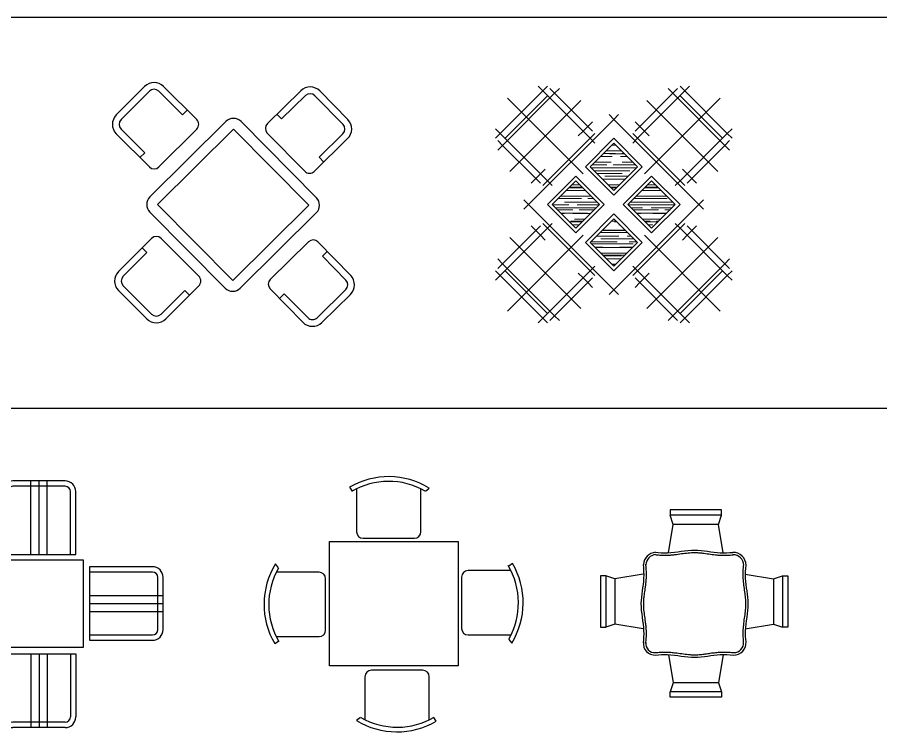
# Model space of a CAD drawing. Header units: inches. Extents: x 38074 to 101214, y 18833 to 57379.
# Drawn here: x 53819 to 60274, y 43935 to 49303 of the extents above; entities that cross this region are included whole.
import ezdxf

# ---------------------------------------------------------------- set-up
doc = ezdxf.new("R2010")
doc.units = ezdxf.units.IN
doc.set_wipeout_variables(frame=1)
doc.layers.add('www.cad-blocks.net', color=7, linetype='Continuous')

# ---------------------------------------------------------------- blocks, each defined once
blk = doc.blocks.new('A$C4A8F3027')
for p, q in [((513.2, 591.7), (123.2, 591.7)), ((258.2, 41.7), (258.2, 591.7)), ((318.2, 41.7), (318.2, 591.7)), ((378.2, 41.7), (378.2, 591.7)), ((513.2, 551.7), (123.2, 551.7)), ((43.2, 511.7), (43.2, 41.7)), ((83.2, 511.7), (83.2, 41.7)), ((553.2, 41.7), (553.2, 511.7)), ((593.2, 41.7), (593.2, 511.7)), ((650, 0), (0, 0)), ((0, 0), (0, -650)), ((43.2, 41.7), (593.2, 41.7)), ((650, -650), (650, 0)), ((-516.2, -49), (-46.2, -49)), ((-46.2, -49), (-46.2, -599)), ((1166.2, -49), (696.2, -49)), ((696.2, -49), (696.2, -599)), ((-596.2, -519), (-596.2, -129)), ((-556.2, -519), (-556.2, -129)), ((-516.2, -89), (-46.2, -89)), ((1166.2, -89), (696.2, -89)), ((1206.2, -519), (1206.2, -129)), ((1246.2, -519), (1246.2, -129)), ((-46.2, -264), (-596.2, -264)), ((696.2, -264), (1246.2, -264)), ((-46.2, -324), (-596.2, -324)), ((-46.2, -384), (-596.2, -384)), ((696.2, -324), (1246.2, -324)), ((696.2, -384), (1246.2, -384)), ((-46.2, -559), (-516.2, -559)), ((696.2, -559), (1166.2, -559)), ((-46.2, -599), (-516.2, -599)), ((696.2, -599), (1166.2, -599)), ((0, -650), (650, -650)), ((43.2, -1170.7), (43.2, -700.7)), ((43.2, -700.7), (593.2, -700.7)), ((83.2, -1170.7), (83.2, -700.7)), ((258.2, -700.7), (258.2, -1250.7)), ((318.2, -700.7), (318.2, -1250.7)), ((378.2, -700.7), (378.2, -1250.7)), ((553.2, -700.7), (553.2, -1170.7)), ((593.2, -700.7), (593.2, -1170.7)), ((513.2, -1210.7), (123.2, -1210.7)), ((513.2, -1250.7), (123.2, -1250.7))]:
    blk.add_line(p, q)
for centre, radius, start, end in [((123.2, 511.7), 80, 90, 180), ((513.2, 511.7), 80, 0, 90), ((123.2, 511.7), 40, 90, 180), ((513.2, 511.7), 40, 0, 90), ((-516.2, -129), 80, 90, 180), ((1166.2, -129), 80, 0, 90), ((-516.2, -129), 40, 90, 180), ((1166.2, -129), 40, 0, 90), ((-516.2, -519), 80, 180, 270), ((-516.2, -519), 40, 180, 270), ((1166.2, -519), 80, 270, 0), ((1166.2, -519), 40, 270, 0), ((123.2, -1170.7), 80, 180, 270), ((123.2, -1170.7), 40, 180, 270), ((513.2, -1170.7), 80, 270, 0), ((513.2, -1170.7), 40, 270, 0)]:
    blk.add_arc(centre, radius, start, end)
blk = doc.blocks.new('A$C3E2236F0')
at = {"linetype": 'ByBlock'}
for p, q in [((0.6392, 1.8273), (0.6578, 1.7994)), ((0.6921, 1.816), (0.6921, 1.4948)), ((1.1722, 1.4948), (1.1722, 1.816)), ((1.2065, 1.7994), (1.2346, 1.8217)), ((0.4887, 0.4941), (0.4887, 1.4222)), ((0.4887, 1.4222), (1.4523, 1.4222)), ((0.7401, 1.4468), (1.1242, 1.4468)), ((1.4523, 1.4222), (1.4523, 0.4941)), ((0.1075, 1.2265), (0.0853, 1.2546)), ((1.8573, 1.2577), (1.8294, 1.2391)), ((0.4121, 1.1922), (0.0909, 1.1922)), ((1.846, 1.2048), (1.5248, 1.2048)), ((0.4601, 0.7601), (0.4601, 1.1442)), ((1.4768, 1.1568), (1.4768, 0.7727)), ((0.0909, 0.7121), (0.4121, 0.7121)), ((1.5248, 0.7247), (1.846, 0.7247)), ((0.0796, 0.6592), (0.1075, 0.6778)), ((1.8294, 0.6904), (1.8517, 0.6623)), ((1.4523, 0.4941), (0.4887, 0.4941)), ((1.1868, 0.4601), (0.8027, 0.4601)), ((0.7547, 0.4121), (0.7547, 0.0909)), ((1.2348, 0.0909), (1.2348, 0.4121)), ((0.7204, 0.1075), (0.6923, 0.0853)), ((1.2877, 0.0796), (1.2691, 0.1075))]:
    blk.add_line(p, q, dxfattribs=at)
for centre, radius, start, end in [((0.9321, 1.328), 0.5789, 58.50539, 120.40187), ((0.9321, 1.328), 0.5438, 60.08166, 120.6821), ((0.7401, 1.4948), 0.048, 180, 270), ((1.1242, 1.4948), 0.048, 270, 0), ((0.5789, 0.9521), 0.5789, 148.50539, 210.40187), ((1.358, 0.9648), 0.5438, 330.08166, 30.6821), ((1.358, 0.9648), 0.5789, 328.50539, 30.40187), ((0.5789, 0.9521), 0.5438, 150.08166, 210.6821), ((0.4121, 1.1442), 0.048, 0, 90), ((1.5248, 1.1568), 0.048, 90, 180), ((0.4121, 0.7601), 0.048, 270, 0), ((1.5248, 0.7727), 0.048, 180, 270), ((0.8027, 0.4121), 0.048, 90, 180), ((1.1868, 0.4121), 0.048, 0, 90), ((0.9948, 0.5789), 0.5789, 238.50539, 300.40187), ((0.9948, 0.5789), 0.5438, 240.08166, 300.6821)]:
    blk.add_arc(centre, radius, start, end, dxfattribs=at)
blk = doc.blocks.new('A$C47227FD2')
for p, q in [((0.9059, 1.3999), (0.5213, 1.3999)), ((0.5213, 1.3999), (0.522, 1.3598)), ((0.9059, 1.3598), (0.522, 1.3598)), ((0.544, 1.292), (0.522, 1.3598)), ((0.8839, 1.292), (0.9059, 1.3598)), ((0.9059, 1.3598), (0.9059, 1.3999)), ((0.5091, 1.0805), (0.544, 1.292)), ((0.8839, 1.292), (0.544, 1.292)), ((0.9188, 1.0805), (0.8839, 1.292)), ((0, 0.9075), (0, 0.523)), ((0.0402, 0.9075), (0, 0.9075)), ((0.0402, 0.9075), (0.0402, 0.5237)), ((0.1079, 0.8856), (0.0402, 0.9075)), ((0.3194, 0.9205), (0.1079, 0.8856)), ((1.0821, 0.9205), (1.2936, 0.8856)), ((1.2936, 0.8856), (1.3613, 0.9075)), ((1.3613, 0.9075), (1.3613, 0.5237)), ((1.3613, 0.9075), (1.4015, 0.9075)), ((1.4015, 0.9075), (1.4015, 0.523)), ((0.1079, 0.8856), (0.1079, 0.5456)), ((1.2936, 0.8856), (1.2936, 0.5456)), ((0, 0.523), (0.0402, 0.5237)), ((0.1079, 0.5456), (0.0402, 0.5237)), ((0.3194, 0.5107), (0.1079, 0.5456)), ((1.0821, 0.5107), (1.2936, 0.5456)), ((1.2936, 0.5456), (1.3613, 0.5237)), ((1.4015, 0.523), (1.3613, 0.5237)), ((0.5091, 0.3194), (0.544, 0.1079)), ((0.9188, 0.3194), (0.8839, 0.1079)), ((0.544, 0.1079), (0.522, 0.0402)), ((0.8839, 0.1079), (0.544, 0.1079)), ((0.8839, 0.1079), (0.9059, 0.0402)), ((0.5213, 0), (0.522, 0.0402)), ((0.9059, 0.0402), (0.522, 0.0402)), ((0.9059, 0.0402), (0.9059, 0)), ((0.9059, 0), (0.5213, 0))]:
    blk.add_line(p, q)
at = {"linetype": 'ByBlock'}
for centre, radius, start, end in [((0.4214, 0.9847), 0.0999, 96.05125, 175.57177), ((0.4214, 0.9847), 0.0819, 96.05125, 175.57177), ((0.9922, 0.986), 0.0969, 1.12252, 90.87183), ((0.9922, 0.986), 0.0789, 1.12252, 90.87183), ((0.4069, 0.4011), 0.0853, 172.18763, 273.67805), ((0.4069, 0.4011), 0.0673, 172.18763, 273.67805), ((0.9981, 0.4069), 0.0908, 268.90945, 4.13588), ((0.9981, 0.4069), 0.0728, 268.90945, 4.13588)]:
    blk.add_arc(centre, radius, start, end, dxfattribs=at)
for points, knots in [([(0.4108, 1.0841), (0.439, 1.0805), (0.5383, 1.0743), (0.7013, 1.1167), (0.864, 1.0751), (0.9591, 1.0796), (0.9907, 1.0828)], [102.396161, 102.396161, 102.396161, 102.396161, 197.399031, 401.995669, 593.282304, 688.569078, 688.569078, 688.569078, 688.569078]), ([(0.4085, 1.0663), (0.4196, 1.0648), (0.4312, 1.0636), (0.4508, 1.0623), (0.4587, 1.0619), (0.473, 1.0614), (0.4794, 1.0614), (0.4913, 1.0614), (0.4968, 1.0616), (0.5114, 1.0621), (0.5205, 1.0627), (0.5386, 1.0643), (0.5475, 1.0653), (0.5735, 1.0685), (0.5904, 1.0709), (0.6239, 1.0756), (0.6404, 1.0777), (0.6731, 1.0809), (0.6893, 1.0819), (0.7146, 1.0817), (0.7241, 1.0813), (0.743, 1.0799), (0.7526, 1.079), (0.7782, 1.076), (0.7943, 1.0736), (0.8269, 1.0689), (0.8434, 1.0666), (0.8662, 1.0641), (0.8723, 1.0634), (0.8833, 1.0625), (0.888, 1.0622), (0.8961, 1.0617), (0.8993, 1.0616), (0.9058, 1.0613), (0.909, 1.0612), (0.9187, 1.061), (0.9252, 1.061), (0.9445, 1.0613), (0.9574, 1.062), (0.9777, 1.0635), (0.9851, 1.0642), (0.9925, 1.0649)], [102.396161, 102.396161, 102.396161, 102.396161, 138.687248, 138.687248, 162.186781, 162.186781, 181.032986, 181.032986, 196.993648, 196.993648, 223.46951, 223.46951, 249.945373, 249.945373, 300.54595, 300.54595, 351.146526, 351.146526, 401.747103, 401.747103, 431.367493, 431.367493, 460.987883, 460.987883, 510.117035, 510.117035, 559.246187, 559.246187, 577.390109, 577.390109, 591.256419, 591.256419, 600.678182, 600.678182, 610.099945, 610.099945, 628.943472, 628.943472, 666.630525, 666.630525, 688.569078, 688.569078, 688.569078, 688.569078]), ([(0.3219, 0.4074), (0.3251, 0.437), (0.3306, 0.5344), (0.2887, 0.6954), (0.331, 0.8607), (0.3255, 0.9583), (0.3217, 0.9925)], [108.189456, 108.189456, 108.189456, 108.189456, 197.399031, 401.995669, 593.282304, 696.226125, 696.226125, 696.226125, 696.226125]), ([(0.3398, 0.4054), (0.3412, 0.4178), (0.3423, 0.4302), (0.3434, 0.4503), (0.3437, 0.458), (0.344, 0.4716), (0.344, 0.4775), (0.3439, 0.4872), (0.3438, 0.491), (0.3436, 0.4978), (0.3434, 0.5008), (0.3431, 0.5069), (0.3429, 0.5099), (0.3423, 0.5189), (0.3418, 0.525), (0.34, 0.5429), (0.3385, 0.5548), (0.3347, 0.5836), (0.3322, 0.6004), (0.3278, 0.6336), (0.3259, 0.65), (0.3244, 0.6718), (0.3241, 0.6772), (0.3237, 0.688), (0.3236, 0.6933), (0.3236, 0.7013), (0.3237, 0.704), (0.3238, 0.7095), (0.3239, 0.7122), (0.3243, 0.7205), (0.3246, 0.726), (0.326, 0.7427), (0.3272, 0.7539), (0.3306, 0.7812), (0.3331, 0.7974), (0.3377, 0.8302), (0.34, 0.8467), (0.3422, 0.8698), (0.3428, 0.8762), (0.3435, 0.8866), (0.3437, 0.8906), (0.344, 0.8984), (0.3441, 0.9024), (0.3444, 0.9142), (0.3443, 0.9221), (0.3438, 0.9456), (0.3428, 0.9612), (0.3409, 0.9827), (0.3403, 0.9886), (0.3396, 0.9945)], [108.189456, 108.189456, 108.189456, 108.189456, 144.726364, 144.726364, 167.067883, 167.067883, 184.433106, 184.433106, 195.311575, 195.311575, 204.128794, 204.128794, 212.946014, 212.946014, 230.580453, 230.580453, 265.849332, 265.849332, 316.446438, 316.446438, 367.043544, 367.043544, 384.166906, 384.166906, 400.803722, 400.803722, 409.460759, 409.460759, 418.117796, 418.117796, 435.43187, 435.43187, 470.060018, 470.060018, 519.192241, 519.192241, 568.324463, 568.324463, 587.091198, 587.091198, 598.560056, 598.560056, 610.028915, 610.028915, 632.966631, 632.966631, 678.842064, 678.842064, 696.226125, 696.226125, 696.226125, 696.226125]), ([(1.0708, 0.4116), (1.0695, 0.4239), (1.0686, 0.4361), (1.0676, 0.456), (1.0673, 0.4637), (1.0672, 0.4775), (1.0672, 0.4837), (1.0675, 0.4941), (1.0677, 0.4983), (1.0681, 0.5066), (1.0684, 0.5108), (1.0693, 0.5232), (1.0701, 0.5315), (1.0729, 0.5568), (1.0752, 0.5738), (1.0799, 0.6074), (1.0823, 0.624), (1.0859, 0.6569), (1.0872, 0.6731), (1.0876, 0.6926), (1.0876, 0.696), (1.0876, 0.7062), (1.0874, 0.713), (1.0866, 0.7268), (1.086, 0.7337), (1.0839, 0.7564), (1.0818, 0.7724), (1.0772, 0.8047), (1.0747, 0.8211), (1.0705, 0.8541), (1.0687, 0.8708), (1.0675, 0.8914), (1.0673, 0.8952), (1.0671, 0.9027), (1.067, 0.9065), (1.0669, 0.9178), (1.0669, 0.9253), (1.0676, 0.9478), (1.0685, 0.9628), (1.0703, 0.9817), (1.0707, 0.9857), (1.0711, 0.9898)], [114.287511, 114.287511, 114.287511, 114.287511, 150.337599, 150.337599, 172.609143, 172.609143, 190.64485, 190.64485, 202.77754, 202.77754, 214.91023, 214.91023, 239.175611, 239.175611, 289.77342, 289.77342, 340.371229, 340.371229, 390.969038, 390.969038, 401.728724, 401.728724, 423.248097, 423.248097, 444.767469, 444.767469, 493.821415, 493.821415, 542.875361, 542.875361, 591.929308, 591.929308, 602.897154, 602.897154, 613.865, 613.865, 635.800692, 635.800692, 679.672077, 679.672077, 691.62848, 691.62848, 691.62848, 691.62848]), ([(1.0887, 0.4135), (1.0859, 0.441), (1.0812, 0.5364), (1.1226, 0.6954), (1.0807, 0.8592), (1.0855, 0.9552), (1.089, 0.9879)], [114.287511, 114.287511, 114.287511, 114.287511, 197.399031, 401.995669, 593.282304, 691.62848, 691.62848, 691.62848, 691.62848]), ([(0.4105, 0.3339), (0.4228, 0.3352), (0.4352, 0.3363), (0.4553, 0.3375), (0.4629, 0.3379), (0.4765, 0.3382), (0.4825, 0.3382), (0.4923, 0.3381), (0.4962, 0.338), (0.5031, 0.3378), (0.506, 0.3376), (0.5119, 0.3373), (0.5149, 0.3371), (0.5237, 0.3365), (0.5295, 0.336), (0.5471, 0.3343), (0.5587, 0.3329), (0.5871, 0.3292), (0.6039, 0.3267), (0.6372, 0.3223), (0.6536, 0.3203), (0.6754, 0.3187), (0.6809, 0.3184), (0.6912, 0.3179), (0.6961, 0.3178), (0.704, 0.3178), (0.707, 0.3178), (0.7131, 0.3179), (0.7161, 0.318), (0.7252, 0.3183), (0.7313, 0.3187), (0.7496, 0.3202), (0.762, 0.3216), (0.7869, 0.3248), (0.7994, 0.3266), (0.8248, 0.3303), (0.8375, 0.3321), (0.8633, 0.3352), (0.8763, 0.3366), (0.8932, 0.3377), (0.8971, 0.3379), (0.9048, 0.3382), (0.9086, 0.3383), (0.9201, 0.3385), (0.9278, 0.3385), (0.9507, 0.338), (0.966, 0.3371), (0.9869, 0.3352), (0.9926, 0.3346), (0.9983, 0.334)], [107.363095, 107.363095, 107.363095, 107.363095, 143.849074, 143.849074, 166.214758, 166.214758, 183.572456, 183.572456, 194.865491, 194.865491, 203.447043, 203.447043, 212.028595, 212.028595, 229.191699, 229.191699, 263.517908, 263.517908, 314.116014, 314.116014, 364.71412, 364.71412, 381.835122, 381.835122, 397.238705, 397.238705, 406.772905, 406.772905, 416.307104, 416.307104, 435.375502, 435.375502, 473.512299, 473.512299, 511.649095, 511.649095, 549.785892, 549.785892, 587.922689, 587.922689, 599.106691, 599.106691, 610.290694, 610.290694, 632.658699, 632.658699, 677.39471, 677.39471, 694.26691, 694.26691, 694.26691, 694.26691]), ([(0.4124, 0.316), (0.4423, 0.3193), (0.54, 0.3248), (0.7013, 0.2828), (0.8659, 0.325), (0.9628, 0.3198), (0.9964, 0.3161)], [107.363095, 107.363095, 107.363095, 107.363095, 197.399031, 401.995669, 593.282304, 694.26691, 694.26691, 694.26691, 694.26691])]:
    blk.add_open_spline(points, degree=3, knots=knots, dxfattribs=at)
blk = doc.blocks.new('A$C14754BF6')
for p, q in [((0.0258, 1.5763), (0.2378, 1.7886)), ((0.0612, 1.541), (0.2732, 1.7533)), ((0.5208, 1.5767), (0.3439, 1.7533)), ((0.6269, 1.5414), (0.3792, 1.7887)), ((1.1555, 1.5114), (1.4054, 1.7564)), ((1.7568, 1.5407), (1.5468, 1.7549)), ((1.2619, 1.5457), (1.4404, 1.7207)), ((1.7211, 1.5057), (1.5111, 1.7199)), ((0.5208, 1.5767), (0.5561, 1.6121)), ((1.2619, 1.5457), (1.2269, 1.5814)), ((0.8454, 1.5266), (0.2771, 0.9635)), ((0.9585, 1.526), (1.5216, 0.9577)), ((0.2736, 1.1876), (0.026, 1.4349)), ((0.2382, 1.2936), (0.0613, 1.4703)), ((0.9017, 1.4697), (0.3334, 0.9067)), ((0.3444, 1.1876), (0.627, 1.4707)), ((0.9017, 1.4697), (1.4647, 0.9014)), ((1.4347, 1.155), (1.1547, 1.4407)), ((1.5418, 1.26), (1.7204, 1.435)), ((1.5054, 1.1543), (1.7554, 1.3993)), ((0.2029, 1.2582), (0.2382, 1.2936)), ((1.5768, 1.2243), (1.5418, 1.26)), ((0.3334, 0.9067), (0.8964, 0.3384)), ((0.2766, 0.8504), (0.8396, 0.2821)), ((1.4647, 0.9014), (0.8964, 0.3384)), ((1.521, 0.8446), (0.9527, 0.2815)), ((0.2893, 0.6533), (0.0421, 0.4056)), ((0.6431, 0.3708), (0.3601, 0.6534)), ((0.2541, 0.5472), (0.2187, 0.5826)), ((1.1767, 0.3475), (1.4623, 0.6275)), ((1.533, 0.6268), (1.778, 0.3768)), ((0.2541, 0.5472), (0.0774, 0.3703)), ((1.5673, 0.5204), (1.603, 0.5554)), ((1.5673, 0.5204), (1.7423, 0.3418)), ((0.2545, 0.0523), (0.0422, 0.2642)), ((0.2898, 0.0876), (0.0775, 0.2996)), ((0.5371, 0.2646), (0.3605, 0.0877)), ((0.6432, 0.3), (0.3959, 0.0524)), ((0.5725, 0.2293), (0.5371, 0.2646)), ((1.1759, 0.2768), (1.4209, 0.0269)), ((1.5273, 0.0611), (1.7416, 0.2711)), ((1.2459, 0.2054), (1.2816, 0.2404)), ((1.2816, 0.2404), (1.4566, 0.0619)), ((1.5623, 0.0254), (1.7766, 0.2354))]:
    blk.add_line(p, q)
for centre, radius, start, end in [((0.3086, 1.7179), 0.1, 45.0454, 135.0454), ((0.3086, 1.7179), 0.05, 45.0454, 135.0454), ((1.4754, 1.6849), 0.1, 44.42077, 134.42077), ((1.4754, 1.6849), 0.05, 44.42077, 134.42077), ((0.0966, 1.5056), 0.1, 135.0454, 225.0454), ((0.9017, 1.4697), 0.08, 44.73309, 134.73309), ((0.0966, 1.5056), 0.05, 135.0454, 225.0454), ((0.5916, 1.506), 0.05, 315.0454, 45.0454), ((1.1905, 1.4757), 0.05, 134.42077, 224.42077), ((1.6854, 1.4707), 0.05, 314.42077, 44.42077), ((1.6854, 1.4707), 0.1, 314.42077, 44.42077), ((0.309, 1.223), 0.05, 225.0454, 315.0454), ((1.4704, 1.19), 0.05, 224.42077, 314.42077), ((0.3334, 0.9067), 0.08, 134.73309, 224.73309), ((1.4647, 0.9014), 0.08, 314.73309, 44.73309), ((0.3247, 0.618), 0.05, 45.0454, 135.0454), ((1.4973, 0.5918), 0.05, 44.42077, 134.42077), ((0.1128, 0.335), 0.1, 135.0454, 225.0454), ((0.1128, 0.335), 0.05, 135.0454, 225.0454), ((0.6078, 0.3354), 0.05, 315.0454, 45.0454), ((1.2117, 0.3118), 0.05, 134.42077, 224.42077), ((1.7066, 0.3068), 0.05, 314.42077, 44.42077), ((1.7066, 0.3068), 0.1, 314.42077, 44.42077), ((0.8964, 0.3384), 0.08, 224.73309, 314.73309), ((0.3251, 0.123), 0.05, 225.0454, 315.0454), ((0.3251, 0.123), 0.1, 225.0454, 315.0454), ((1.4923, 0.0968), 0.1, 224.42077, 314.42077), ((1.4923, 0.0968), 0.05, 224.42077, 314.42077)]:
    blk.add_arc(centre, radius, start, end)
blk = doc.blocks.new('A$C74C800F0')
at = {"lineweight": 0}
blk.add_wipeout([(0.8839, 0.2475), (0.2475, 0.8839), (0.8839, 1.5203), (1.5203, 0.8839)], dxfattribs=at)
h = blk.add_hatch(dxfattribs=at)
h.set_pattern_fill('AR-RROOF', color=256, scale=0.0025, angle=45, style=0)
h.set_pattern_definition([(2e-14, (-7.08294, 3.133944), (0.1397, -0.0635), [0.9525, -0.127, 0.3175, -0.0635]), (2e-14, (-6.99848, 3.10219), (-0.0635, -0.084455), [0.1905, -0.020955, 0.381, -0.047625]), (2e-14, (-7.05119, 3.07997), (0.3302, -0.042545), [0.508, -0.0889, 0.254, -0.0635])])
h.paths.add_polyline_path([(1.0607, 0.601), (0.8839, 0.7778), (0.7071, 0.601), (0.8839, 0.4243)])
h.paths.add_polyline_path([(1.1667, 1.0607), (0.9899, 0.8839), (1.1667, 0.7071), (1.3435, 0.8839)])
h.paths.add_polyline_path([(0.601, 1.0607), (0.4243, 0.8839), (0.601, 0.7071), (0.7778, 0.8839)])
h.paths.add_polyline_path([(0.8839, 0.9899), (1.0607, 1.1667), (0.8839, 1.3435), (0.7071, 1.1667)])
for p, q in [((0.8839, 1.5203), (0.8485, 1.5556)), ((0.9192, 1.5556), (0.8839, 1.5203)), ((0.8839, 1.3789), (0.6718, 1.1667)), ((0.8839, 1.3789), (1.096, 1.1667)), ((0.6718, 1.1667), (0.8839, 0.9546)), ((0.8839, 0.9546), (1.096, 1.1667)), ((0.601, 1.096), (0.3889, 0.8839)), ((0.601, 1.096), (0.8132, 0.8839)), ((0.9546, 0.8839), (1.1667, 1.096)), ((1.1667, 1.096), (1.3789, 0.8839)), ((0.2475, 0.8839), (0.2121, 0.9192)), ((1.5556, 0.9192), (1.5203, 0.8839)), ((0.2121, 0.8485), (0.2475, 0.8839)), ((0.601, 0.6718), (0.3889, 0.8839)), ((0.601, 0.6718), (0.8132, 0.8839)), ((0.9546, 0.8839), (1.1667, 0.6718)), ((1.1667, 0.6718), (1.3789, 0.8839)), ((1.5203, 0.8839), (1.5556, 0.8485)), ((0.6718, 0.601), (0.8839, 0.8132)), ((0.8839, 0.8132), (1.096, 0.601)), ((0.8839, 0.3889), (0.6718, 0.601)), ((0.8839, 0.3889), (1.096, 0.601)), ((0.8485, 0.2121), (0.8839, 0.2475)), ((0.8839, 0.2475), (0.9192, 0.2121))]:
    blk.add_line(p, q, dxfattribs=at)
for p, q in [((0.2475, 0.8839), (0.8839, 1.5203)), ((0.8839, 1.5203), (1.5203, 0.8839)), ((0.8839, 0.2475), (0.2475, 0.8839)), ((1.5203, 0.8839), (0.8839, 0.2475))]:
    blk.add_line(p, q)
for points in [[(0.8839, 0.9899), (1.0607, 1.1667), (0.8839, 1.3435), (0.7071, 1.1667)], [(0.601, 0.7071), (0.7778, 0.8839), (0.601, 1.0607), (0.4243, 0.8839)], [(1.1667, 0.7071), (1.3435, 0.8839), (1.1667, 1.0607), (0.9899, 0.8839)], [(0.8839, 0.4243), (1.0607, 0.601), (0.8839, 0.7778), (0.7071, 0.601)]]:
    blk.add_lwpolyline(points, close=True, dxfattribs=at)
for points in [[(0.053, 1.3258), (0.0884, 1.3612), (0.0354, 1.4142), (0.3536, 1.7324), (0.4066, 1.6794), (0.4419, 1.7147), (0.6894, 1.4672), (0.6541, 1.4319), (0.7071, 1.3789), (0.3889, 1.0607), (0.3359, 1.1137), (0.3005, 1.0783)], [(1.3258, 1.7147), (1.3612, 1.6794), (1.4142, 1.7324), (1.7324, 1.4142), (1.6794, 1.3612), (1.7147, 1.3258), (1.4672, 1.0783), (1.4319, 1.1137), (1.3789, 1.0607), (1.0607, 1.3789), (1.1137, 1.4319), (1.0783, 1.4672)], [(0.053, 0.4419), (0.0884, 0.4066), (0.0354, 0.3536), (0.3536, 0.0354), (0.4066, 0.0884), (0.4419, 0.053), (0.6894, 0.3005), (0.6541, 0.3359), (0.7071, 0.3889), (0.3889, 0.7071), (0.3359, 0.6541), (0.3005, 0.6894)], [(1.3258, 0.053), (1.3612, 0.0884), (1.4142, 0.0354), (1.7324, 0.3536), (1.6794, 0.4066), (1.7147, 0.4419), (1.4672, 0.6894), (1.4319, 0.6541), (1.3789, 0.7071), (1.0607, 0.3889), (1.1137, 0.3359), (1.0783, 0.3005)]]:
    blk.add_wipeout(points, dxfattribs=at)
for p, q in [((0.3182, 1.7678), (0.3536, 1.7324)), ((0.3536, 1.7324), (0.3889, 1.7678)), ((0.4066, 1.7501), (0.4419, 1.7147)), ((0.4419, 1.7147), (0.4773, 1.7501)), ((1.3258, 1.7147), (1.2905, 1.7501)), ((1.3612, 1.7501), (1.3258, 1.7147)), ((1.4142, 1.7324), (1.3789, 1.7678)), ((1.4496, 1.7678), (1.4142, 1.7324)), ((0.0884, 1.6794), (0.6541, 1.1137)), ((1.6794, 1.6794), (1.1137, 1.1137)), ((0.6364, 1.6617), (0.1061, 1.1314)), ((1.6617, 1.1314), (1.1314, 1.6617)), ((0.6894, 1.4672), (0.7248, 1.5026)), ((1.0783, 1.4672), (1.043, 1.5026)), ((0, 1.4496), (0.0354, 1.4142)), ((0.6187, 1.3965), (0.6541, 1.4319)), ((0.7248, 1.4319), (0.6894, 1.4672)), ((1.043, 1.4319), (1.0783, 1.4672)), ((1.149, 1.3965), (1.1137, 1.4319)), ((1.7678, 1.4496), (1.7324, 1.4142)), ((0.0354, 1.4142), (0, 1.3789)), ((0.0177, 1.3612), (0.053, 1.3258)), ((0.7071, 1.3789), (0.7425, 1.4142)), ((0.7425, 1.3435), (0.7071, 1.3789)), ((1.0607, 1.3789), (1.0253, 1.4142)), ((1.0253, 1.3435), (1.0607, 1.3789)), ((1.7501, 1.3612), (1.7147, 1.3258)), ((1.7324, 1.4142), (1.7678, 1.3789)), ((0.053, 1.3258), (0.0177, 1.2905)), ((1.7147, 1.3258), (1.7501, 1.2905)), ((0.3712, 1.149), (0.3359, 1.1137)), ((1.3965, 1.149), (1.4319, 1.1137)), ((0.3005, 1.0783), (0.2652, 1.043)), ((0.3359, 1.043), (0.3005, 1.0783)), ((0.3889, 1.0607), (0.3536, 1.0253)), ((0.4243, 1.0253), (0.3889, 1.0607)), ((1.3435, 1.0253), (1.3789, 1.0607)), ((1.3789, 1.0607), (1.4142, 1.0253)), ((1.4319, 1.043), (1.4672, 1.0783)), ((1.4672, 1.0783), (1.5026, 1.043)), ((0.3005, 0.6894), (0.2652, 0.7248)), ((0.3359, 0.7248), (0.3005, 0.6894)), ((0.3889, 0.7071), (0.3536, 0.7425)), ((0.4243, 0.7425), (0.3889, 0.7071)), ((1.3435, 0.7425), (1.3789, 0.7071)), ((1.3789, 0.7071), (1.4142, 0.7425)), ((1.4319, 0.7248), (1.4672, 0.6894)), ((1.4672, 0.6894), (1.5026, 0.7248)), ((0.0884, 0.0884), (0.6541, 0.6541)), ((0.3712, 0.6187), (0.3359, 0.6541)), ((1.6794, 0.0884), (1.1137, 0.6541)), ((1.3965, 0.6187), (1.4319, 0.6541)), ((0.6364, 0.1061), (0.1061, 0.6364)), ((1.6617, 0.6364), (1.1314, 0.1061)), ((0.053, 0.4419), (0.0177, 0.4773)), ((1.7147, 0.4419), (1.7501, 0.4773)), ((0.0354, 0.3536), (0, 0.3889)), ((0.0177, 0.4066), (0.053, 0.4419)), ((0.7425, 0.4243), (0.7071, 0.3889)), ((0.7071, 0.3889), (0.7425, 0.3536)), ((1.0253, 0.4243), (1.0607, 0.3889)), ((1.0607, 0.3889), (1.0253, 0.3536)), ((1.7501, 0.4066), (1.7147, 0.4419)), ((1.7324, 0.3536), (1.7678, 0.3889)), ((0, 0.3182), (0.0354, 0.3536)), ((0.6187, 0.3712), (0.6541, 0.3359)), ((0.7248, 0.3359), (0.6894, 0.3005)), ((1.043, 0.3359), (1.0783, 0.3005)), ((1.149, 0.3712), (1.1137, 0.3359)), ((1.7678, 0.3182), (1.7324, 0.3536)), ((0.6894, 0.3005), (0.7248, 0.2652)), ((1.0783, 0.3005), (1.043, 0.2652)), ((0.3182, 0), (0.3536, 0.0354)), ((0.3536, 0.0354), (0.3889, 0)), ((0.4066, 0.0177), (0.4419, 0.053)), ((0.4419, 0.053), (0.4773, 0.0177)), ((1.3258, 0.053), (1.2905, 0.0177)), ((1.3612, 0.0177), (1.3258, 0.053)), ((1.4142, 0.0354), (1.3789, 0)), ((1.4496, 0), (1.4142, 0.0354))]:
    blk.add_line(p, q, dxfattribs=at)
for p, q in [((0.3536, 1.7324), (0.0354, 1.4142)), ((0.4419, 1.7147), (0.053, 1.3258)), ((0.3889, 1.6971), (0.0707, 1.3789)), ((0.7071, 1.3789), (0.3536, 1.7324)), ((0.4419, 1.7147), (0.6894, 1.4672)), ((1.4142, 1.7324), (1.0607, 1.3789)), ((1.3258, 1.7147), (1.0783, 1.4672)), ((1.7147, 1.3258), (1.3258, 1.7147)), ((1.6971, 1.3789), (1.3789, 1.6971)), ((1.7324, 1.4142), (1.4142, 1.7324)), ((0.6894, 1.4672), (0.6541, 1.4319)), ((1.0783, 1.4672), (1.1137, 1.4319)), ((0.0354, 1.4142), (0.3889, 1.0607)), ((0.3889, 1.0607), (0.7071, 1.3789)), ((1.0607, 1.3789), (1.3789, 1.0607)), ((1.3789, 1.0607), (1.7324, 1.4142)), ((0.053, 1.3258), (0.3005, 1.0783)), ((1.7147, 1.3258), (1.4672, 1.0783)), ((0.3005, 1.0783), (0.3359, 1.1137)), ((1.4672, 1.0783), (1.4319, 1.1137)), ((0.0354, 0.3536), (0.3889, 0.7071)), ((0.053, 0.4419), (0.3005, 0.6894)), ((0.3005, 0.6894), (0.3359, 0.6541)), ((0.3889, 0.7071), (0.7071, 0.3889)), ((1.0607, 0.3889), (1.3789, 0.7071)), ((1.3789, 0.7071), (1.7324, 0.3536)), ((1.4672, 0.6894), (1.4319, 0.6541)), ((1.7147, 0.4419), (1.4672, 0.6894)), ((0.4419, 0.053), (0.053, 0.4419)), ((0.3889, 0.0707), (0.0707, 0.3889)), ((0.7071, 0.3889), (0.3536, 0.0354)), ((1.4142, 0.0354), (1.0607, 0.3889)), ((1.7147, 0.4419), (1.3258, 0.053)), ((1.6971, 0.3889), (1.3789, 0.0707)), ((0.3536, 0.0354), (0.0354, 0.3536)), ((0.6894, 0.3005), (0.6541, 0.3359)), ((1.0783, 0.3005), (1.1137, 0.3359)), ((1.7324, 0.3536), (1.4142, 0.0354)), ((0.4419, 0.053), (0.6894, 0.3005)), ((1.3258, 0.053), (1.0783, 0.3005))]:
    blk.add_line(p, q)
blk = doc.blocks.new('FORMAT')
at = {"color": 155, "true_color": 0x546d8e}
for p, q in [((41802.8, 49302.6), (101214, 49302.6)), ((41802.8, 46382.3), (101214, 46382.3))]:
    blk.add_line(p, q, dxfattribs=at)

msp = doc.modelspace()

# ---------------------------------------------------------------- block references
at = {"xscale": 1000, "yscale": 1000, "zscale": 1000}
for name, p in [('A$C14754BF6', (54533.4, 46997)), ('A$C74C800F0', (57394.4, 47019.8)), ('A$C3E2236F0', (55663.7, 43964)), ('A$C47227FD2', (58178.3, 44222.2))]:
    msp.add_blockref(name, p, dxfattribs=at)
msp.add_blockref('A$C4A8F3027', (53663.3, 45247.1))

# ---------------------------------------------------------------- next in the draw order: block references
at = {"layer": 'www.cad-blocks.net'}
msp.add_blockref('FORMAT', (0, 0), dxfattribs=at)

doc.saveas('drawing.dxf')
